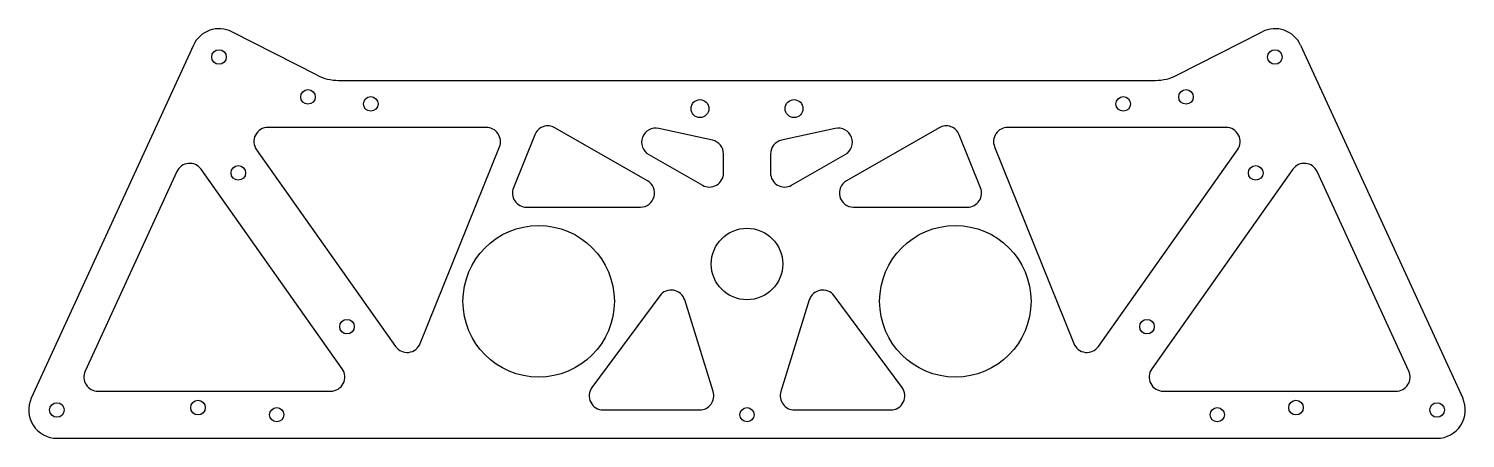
# Model space of a CAD drawing. Header units: millimetres. Extents: x -6 to 299, y -6 to 81.
import ezdxf

# ---------------------------------------------------------------- set-up
doc = ezdxf.new("R2010")
doc.units = ezdxf.units.MM

msp = doc.modelspace()

# ---------------------------------------------------------------- linework, layer by layer
at = {"color": 7, "linetype": 'Continuous', "lineweight": 25}
for p, q in [((55.36, 71.08), (37.18, 80.31)), ((238.1, 71.08), (256.28, 80.31)), ((29.01, 77.46), (-5.45, 2.51)), ((264.45, 77.46), (298.91, 2.51)), ((59.88, 70), (233.58, 70)), ((91.31, 60), (44.87, 60)), ((101.59, 58.45), (97.06, 47.21)), ((125.57, 48.69), (105.86, 59.93)), ((139.37, 57.28), (127.96, 59.78)), ((165.5, 59.78), (154.09, 57.28)), ((187.6, 59.93), (167.89, 48.69)), ((196.4, 47.21), (191.87, 58.45)), ((248.59, 60), (202.15, 60)), ((42.42, 55.27), (72.01, 13.48)), ((77.24, 14.1), (94.09, 55.88)), ((199.37, 55.88), (216.22, 14.1)), ((221.45, 13.48), (251.04, 55.27)), ((125.83, 54.24), (137.24, 47.74)), ((141.73, 50.34), (141.73, 54.35)), ((151.73, 54.35), (151.73, 50.34)), ((156.22, 47.74), (167.63, 54.24)), ((25.48, 50.63), (6, 8.25)), ((60.67, 8.73), (30.66, 51.12)), ((262.8, 51.12), (232.79, 8.73)), ((287.46, 8.25), (267.98, 50.63)), ((99.84, 43.08), (124.08, 43.08)), ((169.37, 43.08), (193.61, 43.08)), ((128.21, 24.25), (113.76, 4.79)), ((139.52, 3.89), (133.48, 23.36)), ((159.98, 23.36), (153.94, 3.89)), ((179.7, 4.79), (165.25, 24.25)), ((8.72, 4), (58.22, 4)), ((235.23, 4), (284.74, 4)), ((116.17, 0), (136.66, 0)), ((156.8, 0), (177.29, 0)), ((0, -6), (293.46, -6))]:
    msp.add_line(p, q, dxfattribs=at)
for centre, radius in [((34.46, 74.96), 1.55), ((258.99, 74.96), 1.55), ((53.38, 66.48), 1.55), ((240.08, 66.48), 1.55), ((66.74, 65), 1.55), ((136.73, 64), 1.9), ((156.73, 64), 1.9), ((226.72, 65), 1.55), ((38.56, 50.34), 1.55), ((254.9, 50.34), 1.55), ((102.43, 23.08), 16.1), ((146.73, 31), 7.6), ((191.03, 23.08), 16.1), ((61.67, 17.7), 1.55), ((231.78, 17.7), 1.55), ((0, 0), 1.55), ((30, 0.5), 1.55), ((46.73, -1), 1.5), ((146.73, -1), 1.5), ((246.73, -1), 1.5), ((263.46, 0.5), 1.55), ((293.46, 0), 1.55)]:
    msp.add_circle(centre, radius, dxfattribs=at)
for centre, radius, start, end in [((34.46, 74.96), 6, 63.0937, 155.3074), ((258.99, 74.96), 6, 24.6926, 116.9063), ((59.88, 80), 10, 243.0937, 270), ((233.58, 80), 10, 270, 296.9063), ((44.87, 57), 3, 90, 215.3074), ((91.31, 57), 3, 338.042, 90), ((104.38, 57.33), 3, 60.301, 158.042), ((127.32, 56.85), 3, 77.6264, 240.301), ((166.14, 56.85), 3, 299.699, 102.3736), ((189.08, 57.33), 3, 21.958, 119.699), ((202.15, 57), 3, 90, 201.958), ((248.59, 57), 3, 324.6926, 90), ((138.73, 54.35), 3, 0, 77.6264), ((154.73, 54.35), 3, 102.3736, 180), ((28.21, 49.38), 3, 35.3074, 155.3074), ((265.25, 49.38), 3, 24.6926, 144.6926), ((138.73, 50.34), 3, 240.301, 0), ((154.73, 50.34), 3, 180, 299.699), ((99.84, 46.08), 3, 158.042, 270), ((124.08, 46.08), 3, 270, 60.301), ((169.37, 46.08), 3, 119.699, 270), ((193.61, 46.08), 3, 270, 21.958), ((130.62, 22.47), 3, 17.2415, 143.416), ((162.84, 22.47), 3, 36.584, 162.7585), ((74.46, 15.22), 3, 215.3074, 338.042), ((219, 15.22), 3, 201.958, 324.6926), ((8.72, 7), 3, 155.3074, 270), ((58.22, 7), 3, 270, 35.3074), ((235.23, 7), 3, 144.6926, 270), ((284.74, 7), 3, 270, 24.6926), ((116.17, 3), 3, 143.416, 270), ((136.66, 3), 3, 270, 17.2415), ((156.8, 3), 3, 162.7585, 270), ((177.29, 3), 3, 270, 36.584), ((0, 0), 6, 155.3074, 270), ((293.46, 0), 6, 270, 24.6926)]:
    msp.add_arc(centre, radius, start, end, dxfattribs=at)

doc.saveas('drawing.dxf')
